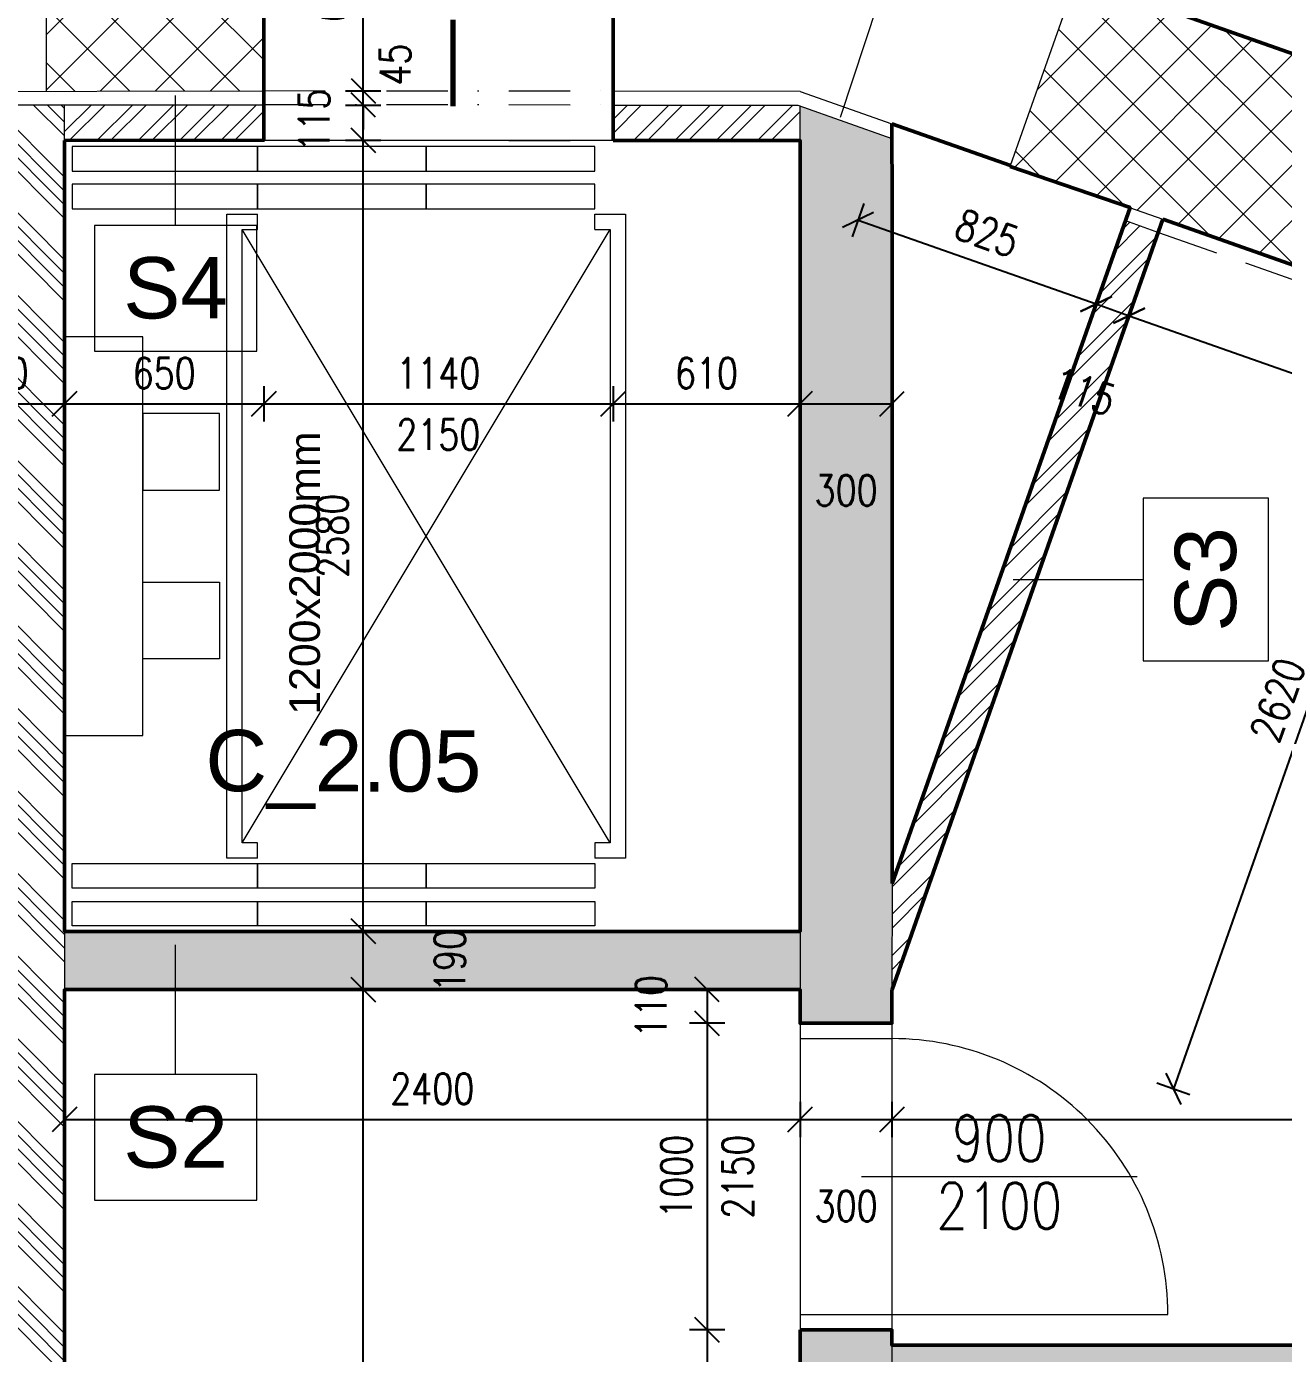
# Model space of a CAD drawing. Header units: millimetres. Extents: x 89194 to 559352, y -753138 to -204019.
# Drawn here: x 334174 to 338276, y -483867 to -479539 of the extents above; entities that cross this region are included whole.
import ezdxf
from ezdxf.enums import TextEntityAlignment as Align

# ---------------------------------------------------------------- set-up
doc = ezdxf.new("R2010")
doc.units = ezdxf.units.MM
doc.header["$LTSCALE"] = 400
doc.header["$PDMODE"] = 3
for name, pattern in [('DASHDOT', [1, 0.5, -0.25, 0, -0.25]), ('DASHED', [0.75, 0.5, -0.25]), ('Čerchovaná', [1340.555525, 705.555534, -352.777767, 0, -282.222223])]:
    doc.linetypes.add(name, pattern=pattern)
for name, color, linetype, lineweight in [('01_TP_Kóty otvorů', 7, 'Continuous', 15), ('RG_dveře', 3, 'Continuous', 9), ('RG_koty', 7, 'Continuous', 9), ('RG_popisy', 11, 'Continuous', 9), ('RG_rozhraní mater', 51, 'Continuous', 9), ('RG_skladby konstrukcí', 5, 'Continuous', 9), ('RG_velmi tlustá', 5, 'Continuous', 70), ('RG_zařízováky', 4, 'Continuous', 9), ('RG_zdivo nové', 1, 'Continuous', 50), ('RG_zdivo stávající', 30, 'Continuous', 50), ('RG_čerch 1', 6, 'DASHDOT', 9), ('RG_čárkovaně', 40, 'DASHED', 9), ('RG_šrafy', 253, 'Continuous', 9)]:
    doc.layers.add(name, color=color, linetype=linetype, lineweight=lineweight)
doc.styles.add('Arial 100', font='Arial.ttf', dxfattribs={"height": 100})
doc.styles.add('Arial 200', font='Arial.ttf', dxfattribs={"height": 200})
doc.styles.add('Arial 250', font='Arial Bold.ttf', dxfattribs={"height": 250})
doc.styles.add('Koty', font='romans.shx', dxfattribs={"width": 0.8})
doc.dimstyles.new('RG_50_vnitřní', dxfattribs={"dimscale": 50, "dimtxt": 2, "dimasz": 1.6, "dimexe": 1.15, "dimexo": 0, "dimgap": 1, "dimtad": 1, "dimdec": 0, "dimrnd": 5, "dimzin": 0, "dimdsep": 46, "dimtxsty": 'Koty', "dimblk1": 'OBLIQUE', "dimblk2": 'OBLIQUE', "dimsah": 1, "dimcen": 0.09, "dimclrd": 256, "dimclre": 256, "dimclrt": 2, "dimazin": 0, "dimtfac": 1, "dimtdec": 0, "dimtmove": 2, "dimatfit": 3, "dimfxl": 1.15, "dimfxlon": 1, "dimtolj": 1, "dimtzin": 0, "dimarcsym": 0})

# ---------------------------------------------------------------- blocks, each defined once
blk = doc.blocks.new('výtah_1200x2000')
at = {"layer": 'RG_zařízováky'}
for points in [[(336468.5, -329749.2), (334068.5, -329749.2), (334068.5, -332329.2), (336468.5, -332329.2)], [(334093.5, -329849.2), (334698.5, -329849.2), (334698.5, -329769.2), (334093.5, -329769.2)], [(334698.5, -329849.2), (335248.5, -329849.2), (335248.5, -329769.2), (334698.5, -329769.2)], [(335248.5, -329849.2), (335798.5, -329849.2), (335798.5, -329769.2), (335248.5, -329769.2)], [(334093.5, -329972.2), (334698.5, -329972.2), (334698.5, -329892.2), (334093.5, -329892.2)], [(334698.5, -329972.2), (335248.5, -329972.2), (335248.5, -329892.2), (334698.5, -329892.2)], [(335248.5, -329972.2), (335798.5, -329972.2), (335798.5, -329892.2), (335248.5, -329892.2)], [(334068.5, -331690.2), (334323.5, -331690.2), (334323.5, -330390.2), (334068.5, -330390.2)], [(334323.5, -330890.2), (334573.5, -330890.2), (334573.5, -330640.2), (334323.5, -330640.2)], [(334323.5, -331190.2), (334573.5, -331190.2), (334573.5, -331440.2), (334323.5, -331440.2)], [(334093.5, -332108.2), (334698.5, -332108.2), (334698.5, -332188.2), (334093.5, -332188.2)], [(334698.5, -332108.2), (335248.5, -332108.2), (335248.5, -332188.2), (334698.5, -332188.2)], [(335248.5, -332108.2), (335798.5, -332108.2), (335798.5, -332188.2), (335248.5, -332188.2)], [(334093.5, -332231.2), (334698.5, -332231.2), (334698.5, -332311.2), (334093.5, -332311.2)], [(334698.5, -332231.2), (335248.5, -332231.2), (335248.5, -332311.2), (334698.5, -332311.2)], [(335248.5, -332231.2), (335798.5, -332231.2), (335798.5, -332311.2), (335248.5, -332311.2)]]:
    blk.add_lwpolyline(points, close=True, dxfattribs=at)
for points in [[(334698.5, -332090.2), (334598.5, -332090.2), (334598.5, -329990.2), (334698.5, -329990.2)], [(334698.5, -330040.2), (334698.5, -329990.2)], [(335798.5, -329990.2), (335898.5, -329990.2), (335898.5, -332090.2), (335798.5, -332090.2)], [(335798.5, -330040.2), (335798.5, -329990.2)], [(334698.5, -332040.2), (334648.5, -332040.2), (334648.5, -330040.2), (334698.5, -330040.2)], [(334648.5, -332040.2), (335848.5, -330040.2)], [(335848.5, -332040.2), (334648.5, -330040.2)], [(335798.5, -330040.2), (335848.5, -330040.2), (335848.5, -332040.2), (335798.5, -332040.2), (335798.5, -332090.2)], [(334698.5, -332090.2), (334698.5, -332040.2)]]:
    blk.add_lwpolyline(points, dxfattribs=at)
at = {"layer": 'RG_zařízováky', "insert": (334801.8, -331497.4), "char_height": 100, "attachment_point": 1, "rotation": 90, "style": 'Arial 100'}
blk.add_mtext('\\pxi-1.25;{\\fArial|b0|i0|c238|p34;1200x2000mm}', dxfattribs=at)
blk = doc.blocks.new('*U128')
for p, q in [((0, 300), (-50, 300)), ((900, 300), (0, 300)), ((0, 300), (0, 0)), ((950, 300), (900, 300)), ((900, 300), (900, 0)), ((0, 0), (-50, 0)), ((900, 0), (0, 0)), ((0, 0), (0, -900)), ((950, 0), (900, 0))]:
    blk.add_line(p, q)
blk.add_arc((0, 0), 900, 270, 0)
at = {"layer": '01_TP_Kóty otvorů'}
blk.add_line((450, 100), (450, -800), dxfattribs=at)
at = {"layer": '01_TP_Kóty otvorů', "insert": (450, -350), "char_height": 150, "attachment_point": 5, "rotation": 270, "style": 'Koty'}
blk.add_mtext('900\\P ', dxfattribs=at)
at = {"layer": '01_TP_Kóty otvorů', "style": 'Koty', "width": 0.8}
blk.add_attdef('VYS_DVR', text='', height=150, rotation=270, dxfattribs=at).set_placement((430, -350), align=Align.TOP_CENTER)
blk = doc.blocks.new('_Oblique')
at = {"color": 0, "linetype": 'ByBlock', "lineweight": -2}
blk.add_line((-0.5, -0.5), (0.5, 0.5), dxfattribs=at)
blk = doc.blocks.new('*D455')
at = {"layer": 'Defpoints', "color": 0, "transparency": 16777216}
for p in [(333858.3, -479794.7), (334298.3, -479794.7), (334298.3, -480769.4)]:
    blk.add_point(p, dxfattribs=at)
at = {"layer": 'RG_koty', "lineweight": -2, "transparency": 16777216}
for p, q in [((333858.3, -480711.9), (333858.3, -480826.9)), ((334298.3, -480711.9), (334298.3, -480826.9)), ((333858.3, -480769.4), (334298.3, -480769.4))]:
    blk.add_line(p, q, dxfattribs=at)
at = {"layer": 'RG_koty', "lineweight": -2, "transparency": 16777216, "xscale": 80, "yscale": 80, "zscale": 80, "rotation": 180}
blk.add_blockref('_Oblique', (333858.3, -480769.4), dxfattribs=at)
at = {"layer": 'RG_koty', "lineweight": -2, "transparency": 16777216, "xscale": 80, "yscale": 80, "zscale": 80}
blk.add_blockref('_Oblique', (334298.3, -480769.4), dxfattribs=at)
at = {"layer": 'RG_koty', "color": 2, "transparency": 16777216, "insert": (334078.3, -480669.4), "char_height": 100, "attachment_point": 5, "style": 'Koty'}
blk.add_mtext('\\A1;440', dxfattribs=at)
blk = doc.blocks.new('*D456')
at = {"layer": 'Defpoints', "color": 0, "transparency": 16777216}
for p in [(334298.3, -479794.7), (334948.3, -479909.7), (334948.3, -480769.4)]:
    blk.add_point(p, dxfattribs=at)
at = {"layer": 'RG_koty', "lineweight": -2, "transparency": 16777216}
for p, q in [((334298.3, -480711.9), (334298.3, -480826.9)), ((334948.3, -480711.9), (334948.3, -480826.9)), ((334298.3, -480769.4), (334948.3, -480769.4))]:
    blk.add_line(p, q, dxfattribs=at)
at = {"layer": 'RG_koty', "lineweight": -2, "transparency": 16777216, "xscale": 80, "yscale": 80, "zscale": 80, "rotation": 180}
blk.add_blockref('_Oblique', (334298.3, -480769.4), dxfattribs=at)
at = {"layer": 'RG_koty', "lineweight": -2, "transparency": 16777216, "xscale": 80, "yscale": 80, "zscale": 80}
blk.add_blockref('_Oblique', (334948.3, -480769.4), dxfattribs=at)
at = {"layer": 'RG_koty', "color": 2, "transparency": 16777216, "insert": (334623.3, -480669.4), "char_height": 100, "attachment_point": 5, "style": 'Koty'}
blk.add_mtext('\\A1;650', dxfattribs=at)
blk = doc.blocks.new('*D457')
at = {"layer": 'Defpoints', "color": 0, "transparency": 16777216}
for p in [(334948.3, -479909.7), (336088.2, -479909.7), (336088.2, -480769.4)]:
    blk.add_point(p, dxfattribs=at)
at = {"layer": 'RG_koty', "lineweight": -2, "transparency": 16777216}
for p, q in [((334948.3, -480711.9), (334948.3, -480826.9)), ((336088.2, -480711.9), (336088.2, -480826.9)), ((334948.3, -480769.4), (336088.2, -480769.4))]:
    blk.add_line(p, q, dxfattribs=at)
at = {"layer": 'RG_koty', "lineweight": -2, "transparency": 16777216, "xscale": 80, "yscale": 80, "zscale": 80, "rotation": 180}
blk.add_blockref('_Oblique', (334948.3, -480769.4), dxfattribs=at)
at = {"layer": 'RG_koty', "lineweight": -2, "transparency": 16777216, "xscale": 80, "yscale": 80, "zscale": 80}
blk.add_blockref('_Oblique', (336088.2, -480769.4), dxfattribs=at)
at = {"layer": 'RG_koty', "color": 2, "transparency": 16777216, "char_height": 100, "attachment_point": 5, "style": 'Koty'}
for s, insert in [('\\A1;1140', (335518.2, -480669.4)), ('\\A1;2150', (335518.2, -480869.4))]:
    blk.add_mtext(s, dxfattribs=dict(at, insert=insert))
blk = doc.blocks.new('*D458')
at = {"layer": 'Defpoints', "color": 0, "transparency": 16777216}
for p in [(336088.2, -479909.7), (336698.3, -479909.7), (336698.3, -480769.4)]:
    blk.add_point(p, dxfattribs=at)
at = {"layer": 'RG_koty', "lineweight": -2, "transparency": 16777216}
for p, q in [((336088.2, -480711.9), (336088.2, -480826.9)), ((336698.3, -480711.9), (336698.3, -480826.9)), ((336088.2, -480769.4), (336698.3, -480769.4))]:
    blk.add_line(p, q, dxfattribs=at)
at = {"layer": 'RG_koty', "lineweight": -2, "transparency": 16777216, "xscale": 80, "yscale": 80, "zscale": 80, "rotation": 180}
blk.add_blockref('_Oblique', (336088.2, -480769.4), dxfattribs=at)
at = {"layer": 'RG_koty', "lineweight": -2, "transparency": 16777216, "xscale": 80, "yscale": 80, "zscale": 80}
blk.add_blockref('_Oblique', (336698.3, -480769.4), dxfattribs=at)
at = {"layer": 'RG_koty', "color": 2, "transparency": 16777216, "insert": (336393.2, -480669.4), "char_height": 100, "attachment_point": 5, "style": 'Koty'}
blk.add_mtext('\\A1;610', dxfattribs=at)
blk = doc.blocks.new('*D459')
at = {"layer": 'Defpoints', "color": 0, "transparency": 16777216}
for p in [(336998.2, -479903.5), (336698.3, -479909.7), (336998.2, -480769.4)]:
    blk.add_point(p, dxfattribs=at)
at = {"layer": 'RG_koty', "lineweight": -2, "transparency": 16777216}
for p, q in [((336698.3, -480711.9), (336698.3, -480826.9)), ((336998.2, -480711.9), (336998.2, -480826.9)), ((336698.3, -480769.4), (336998.2, -480769.4))]:
    blk.add_line(p, q, dxfattribs=at)
at = {"layer": 'RG_koty', "lineweight": -2, "transparency": 16777216, "xscale": 80, "yscale": 80, "zscale": 80, "rotation": 180}
blk.add_blockref('_Oblique', (336698.3, -480769.4), dxfattribs=at)
at = {"layer": 'RG_koty', "lineweight": -2, "transparency": 16777216, "xscale": 80, "yscale": 80, "zscale": 80}
blk.add_blockref('_Oblique', (336998.2, -480769.4), dxfattribs=at)
at = {"layer": 'RG_koty', "color": 2, "transparency": 16777216, "insert": (336848.3, -481051.9), "char_height": 100, "attachment_point": 5, "style": 'Koty'}
blk.add_mtext('\\A1;300', dxfattribs=at)
blk = doc.blocks.new('*D460')
at = {"layer": 'Defpoints', "color": 0, "transparency": 16777216}
for p in [(334298.3, -482680.2), (336698.3, -482679.7), (336698.3, -483103.5)]:
    blk.add_point(p, dxfattribs=at)
at = {"layer": 'RG_koty', "lineweight": -2, "transparency": 16777216}
for p, q in [((334298.3, -483046), (334298.3, -483161)), ((336698.3, -483046), (336698.3, -483161)), ((334298.3, -483103.5), (336698.3, -483103.5))]:
    blk.add_line(p, q, dxfattribs=at)
at = {"layer": 'RG_koty', "lineweight": -2, "transparency": 16777216, "xscale": 80, "yscale": 80, "zscale": 80, "rotation": 180}
blk.add_blockref('_Oblique', (334298.3, -483103.5), dxfattribs=at)
at = {"layer": 'RG_koty', "lineweight": -2, "transparency": 16777216, "xscale": 80, "yscale": 80, "zscale": 80}
blk.add_blockref('_Oblique', (336698.3, -483103.5), dxfattribs=at)
at = {"layer": 'RG_koty', "color": 2, "transparency": 16777216, "insert": (335498.3, -483003.5), "char_height": 100, "attachment_point": 5, "style": 'Koty'}
blk.add_mtext('\\A1;2400', dxfattribs=at)
blk = doc.blocks.new('*D461')
at = {"layer": 'Defpoints', "color": 0, "transparency": 16777216}
for p in [(336698.3, -482679.7), (336998.3, -482789.9), (336998.3, -483103.5)]:
    blk.add_point(p, dxfattribs=at)
at = {"layer": 'RG_koty', "lineweight": -2, "transparency": 16777216}
for p, q in [((336698.3, -483046), (336698.3, -483161)), ((336998.3, -483046), (336998.3, -483161)), ((336698.3, -483103.5), (336998.3, -483103.5))]:
    blk.add_line(p, q, dxfattribs=at)
at = {"layer": 'RG_koty', "lineweight": -2, "transparency": 16777216, "xscale": 80, "yscale": 80, "zscale": 80, "rotation": 180}
blk.add_blockref('_Oblique', (336698.3, -483103.5), dxfattribs=at)
at = {"layer": 'RG_koty', "lineweight": -2, "transparency": 16777216, "xscale": 80, "yscale": 80, "zscale": 80}
blk.add_blockref('_Oblique', (336998.3, -483103.5), dxfattribs=at)
at = {"layer": 'RG_koty', "color": 2, "transparency": 16777216, "insert": (336848.3, -483386), "char_height": 100, "attachment_point": 5, "style": 'Koty'}
blk.add_mtext('\\A1;300', dxfattribs=at)
blk = doc.blocks.new('*D462')
at = {"layer": 'Defpoints', "color": 0, "transparency": 16777216}
for p in [(336998.3, -482789.9), (344548.3, -483103.5), (344548.3, -483839.9)]:
    blk.add_point(p, dxfattribs=at)
at = {"layer": 'RG_koty', "lineweight": -2, "transparency": 16777216}
for p, q in [((336998.3, -483046), (336998.3, -483161)), ((344548.3, -483161), (344548.3, -483046)), ((336998.3, -483103.5), (344548.3, -483103.5))]:
    blk.add_line(p, q, dxfattribs=at)
at = {"layer": 'RG_koty', "lineweight": -2, "transparency": 16777216, "xscale": 80, "yscale": 80, "zscale": 80, "rotation": 180}
blk.add_blockref('_Oblique', (336998.3, -483103.5), dxfattribs=at)
at = {"layer": 'RG_koty', "lineweight": -2, "transparency": 16777216, "xscale": 80, "yscale": 80, "zscale": 80}
blk.add_blockref('_Oblique', (344548.3, -483103.5), dxfattribs=at)
at = {"layer": 'RG_koty', "color": 2, "transparency": 16777216, "insert": (340773.3, -483003.5), "char_height": 100, "attachment_point": 5, "style": 'Koty'}
blk.add_mtext('\\A1;7550', dxfattribs=at)
blk = doc.blocks.new('*D474')
at = {"layer": 'Defpoints', "color": 0, "transparency": 16777216}
for p in [(334298.3, -482680.2), (335273, -482680.2), (334898.3, -490150.2)]:
    blk.add_point(p, dxfattribs=at)
at = {"layer": 'RG_koty', "lineweight": -2, "transparency": 16777216}
for p, q in [((335215.5, -482680.2), (335330.5, -482680.2)), ((335273, -490150.2), (335273, -482680.2)), ((335215.5, -490150.2), (335330.5, -490150.2))]:
    blk.add_line(p, q, dxfattribs=at)
at = {"layer": 'RG_koty', "lineweight": -2, "transparency": 16777216, "xscale": 80, "yscale": 80, "zscale": 80}
for p, rotation in [((335273, -482680.2), 90), ((335273, -490150.2), 270)]:
    blk.add_blockref('_Oblique', p, dxfattribs=dict(at, rotation=rotation))
at = {"layer": 'RG_koty', "color": 2, "transparency": 16777216, "insert": (335173, -486415.2), "char_height": 100, "attachment_point": 5, "rotation": 90, "style": 'Koty'}
blk.add_mtext('\\A1;7470', dxfattribs=at)
blk = doc.blocks.new('*D475')
at = {"layer": 'Defpoints', "color": 0, "transparency": 16777216}
for p in [(334298.3, -482489.7), (335273, -482489.7), (334298.3, -482680.2)]:
    blk.add_point(p, dxfattribs=at)
at = {"layer": 'RG_koty', "lineweight": -2, "transparency": 16777216}
for p, q in [((335215.5, -482489.7), (335330.5, -482489.7)), ((335273, -482680.2), (335273, -482489.7)), ((335215.5, -482680.2), (335330.5, -482680.2))]:
    blk.add_line(p, q, dxfattribs=at)
at = {"layer": 'RG_koty', "lineweight": -2, "transparency": 16777216, "xscale": 80, "yscale": 80, "zscale": 80}
for p, rotation in [((335273, -482489.7), 90), ((335273, -482680.2), 270)]:
    blk.add_blockref('_Oblique', p, dxfattribs=dict(at, rotation=rotation))
at = {"layer": 'RG_koty', "color": 2, "transparency": 16777216, "insert": (335555.5, -482585), "char_height": 100, "attachment_point": 5, "rotation": 90, "style": 'Koty'}
blk.add_mtext('\\A1;190', dxfattribs=at)
blk = doc.blocks.new('*D476')
at = {"layer": 'Defpoints', "color": 0, "transparency": 16777216}
for p in [(334948.3, -479909.7), (335273, -479909.7), (334298.3, -482489.7)]:
    blk.add_point(p, dxfattribs=at)
at = {"layer": 'RG_koty', "lineweight": -2, "transparency": 16777216}
for p, q in [((335215.5, -479909.7), (335330.5, -479909.7)), ((335273, -482489.7), (335273, -479909.7)), ((335215.5, -482489.7), (335330.5, -482489.7))]:
    blk.add_line(p, q, dxfattribs=at)
at = {"layer": 'RG_koty', "lineweight": -2, "transparency": 16777216, "xscale": 80, "yscale": 80, "zscale": 80}
for p, rotation in [((335273, -479909.7), 90), ((335273, -482489.7), 270)]:
    blk.add_blockref('_Oblique', p, dxfattribs=dict(at, rotation=rotation))
at = {"layer": 'RG_koty', "color": 2, "transparency": 16777216, "insert": (335173, -481199.7), "char_height": 100, "attachment_point": 5, "rotation": 90, "style": 'Koty'}
blk.add_mtext('\\A1;2580', dxfattribs=at)
blk = doc.blocks.new('*D477')
at = {"layer": 'Defpoints', "color": 0, "transparency": 16777216}
for p in [(334948.3, -479794.7), (335273, -479794.7), (334948.3, -479909.7)]:
    blk.add_point(p, dxfattribs=at)
at = {"layer": 'RG_koty', "lineweight": -2, "transparency": 16777216}
for p, q in [((335215.5, -479794.7), (335330.5, -479794.7)), ((335273, -479909.7), (335273, -479794.7)), ((335215.5, -479909.7), (335330.5, -479909.7))]:
    blk.add_line(p, q, dxfattribs=at)
at = {"layer": 'RG_koty', "lineweight": -2, "transparency": 16777216, "xscale": 80, "yscale": 80, "zscale": 80}
for p, rotation in [((335273, -479794.7), 90), ((335273, -479909.7), 270)]:
    blk.add_blockref('_Oblique', p, dxfattribs=dict(at, rotation=rotation))
at = {"layer": 'RG_koty', "color": 2, "transparency": 16777216, "insert": (335112.7, -479844.2), "char_height": 100, "attachment_point": 5, "rotation": 90, "style": 'Koty'}
blk.add_mtext('\\A1;115', dxfattribs=at)
blk = doc.blocks.new('*D478')
at = {"layer": 'Defpoints', "color": 0, "transparency": 16777216}
for p in [(334948.3, -479748.2), (335273, -479748.2), (334948.3, -479794.7)]:
    blk.add_point(p, dxfattribs=at)
at = {"layer": 'RG_koty', "lineweight": -2, "transparency": 16777216}
for p, q in [((335273, -479748.2), (335273, -479668.2)), ((335215.5, -479748.2), (335330.5, -479748.2)), ((335273, -479794.7), (335273, -479748.2)), ((335215.5, -479794.7), (335330.5, -479794.7)), ((335273, -479794.7), (335273, -479874.7))]:
    blk.add_line(p, q, dxfattribs=at)
at = {"layer": 'RG_koty', "lineweight": -2, "transparency": 16777216, "xscale": 80, "yscale": 80, "zscale": 80}
for p, rotation in [((335273, -479748.2), 270), ((335273, -479794.7), 90)]:
    blk.add_blockref('_Oblique', p, dxfattribs=dict(at, rotation=rotation))
at = {"layer": 'RG_koty', "color": 2, "transparency": 16777216, "insert": (335377.4, -479662.8), "char_height": 100, "attachment_point": 5, "rotation": 90, "style": 'Koty'}
blk.add_mtext('\\A1;45', dxfattribs=at)
blk = doc.blocks.new('*D479')
at = {"layer": 'Defpoints', "color": 0, "transparency": 16777216}
for p in [(334948.3, -479098.2), (335273, -479098.2), (334948.3, -479748.2)]:
    blk.add_point(p, dxfattribs=at)
at = {"layer": 'RG_koty', "lineweight": -2, "transparency": 16777216}
for p, q in [((335215.5, -479098.2), (335330.5, -479098.2)), ((335273, -479748.2), (335273, -479098.2)), ((335215.5, -479748.2), (335330.5, -479748.2))]:
    blk.add_line(p, q, dxfattribs=at)
at = {"layer": 'RG_koty', "lineweight": -2, "transparency": 16777216, "xscale": 80, "yscale": 80, "zscale": 80}
for p, rotation in [((335273, -479098.2), 90), ((335273, -479748.2), 270)]:
    blk.add_blockref('_Oblique', p, dxfattribs=dict(at, rotation=rotation))
at = {"layer": 'RG_koty', "color": 2, "transparency": 16777216, "insert": (335173, -479423.2), "char_height": 100, "attachment_point": 5, "rotation": 90, "style": 'Koty'}
blk.add_mtext('\\A1;650', dxfattribs=at)
blk = doc.blocks.new('*D480')
at = {"layer": 'Defpoints', "color": 0, "transparency": 16777216}
for p in [(336698.3, -482679.7), (336394.8, -482789.9), (336698.3, -482789.9)]:
    blk.add_point(p, dxfattribs=at)
at = {"layer": 'RG_koty', "lineweight": -2, "transparency": 16777216}
for p, q in [((336452.3, -482679.7), (336337.3, -482679.7)), ((336394.8, -482679.7), (336394.8, -482789.9)), ((336452.3, -482789.9), (336337.3, -482789.9))]:
    blk.add_line(p, q, dxfattribs=at)
at = {"layer": 'RG_koty', "lineweight": -2, "transparency": 16777216, "xscale": 80, "yscale": 80, "zscale": 80}
for p, rotation in [((336394.8, -482679.7), 90), ((336394.8, -482789.9), 270)]:
    blk.add_blockref('_Oblique', p, dxfattribs=dict(at, rotation=rotation))
at = {"layer": 'RG_koty', "color": 2, "transparency": 16777216, "insert": (336212.3, -482734.8), "char_height": 100, "attachment_point": 5, "rotation": 90, "style": 'Koty'}
blk.add_mtext('\\A1;110', dxfattribs=at)
blk = doc.blocks.new('*D481')
at = {"layer": 'Defpoints', "color": 0, "transparency": 16777216}
for p in [(336698.3, -482789.9), (336394.8, -483789.9), (336698.3, -483789.9)]:
    blk.add_point(p, dxfattribs=at)
at = {"layer": 'RG_koty', "lineweight": -2, "transparency": 16777216}
for p, q in [((336452.3, -482789.9), (336337.3, -482789.9)), ((336394.8, -482789.9), (336394.8, -483789.9)), ((336452.3, -483789.9), (336337.3, -483789.9))]:
    blk.add_line(p, q, dxfattribs=at)
at = {"layer": 'RG_koty', "lineweight": -2, "transparency": 16777216, "xscale": 80, "yscale": 80, "zscale": 80}
for p, rotation in [((336394.8, -482789.9), 90), ((336394.8, -483789.9), 270)]:
    blk.add_blockref('_Oblique', p, dxfattribs=dict(at, rotation=rotation))
at = {"layer": 'RG_koty', "color": 2, "transparency": 16777216, "char_height": 100, "attachment_point": 5, "rotation": 90, "style": 'Koty'}
for s, insert in [('\\A1;1000', (336294.8, -483289.9)), ('\\A1;2150', (336494.8, -483289.9))]:
    blk.add_mtext(s, dxfattribs=dict(at, insert=insert))
blk = doc.blocks.new('*D482')
at = {"layer": 'Defpoints', "color": 0, "transparency": 16777216}
for p in [(336698.3, -483789.9), (336394.8, -490150.2), (336698.3, -490150.2)]:
    blk.add_point(p, dxfattribs=at)
at = {"layer": 'RG_koty', "lineweight": -2, "transparency": 16777216}
for p, q in [((336452.3, -483789.9), (336337.3, -483789.9)), ((336394.8, -483789.9), (336394.8, -490150.2)), ((336452.3, -490150.2), (336337.3, -490150.2))]:
    blk.add_line(p, q, dxfattribs=at)
at = {"layer": 'RG_koty', "lineweight": -2, "transparency": 16777216, "xscale": 80, "yscale": 80, "zscale": 80}
for p, rotation in [((336394.8, -483789.9), 90), ((336394.8, -490150.2), 270)]:
    blk.add_blockref('_Oblique', p, dxfattribs=dict(at, rotation=rotation))
at = {"layer": 'RG_koty', "color": 2, "transparency": 16777216, "insert": (336294.8, -486970), "char_height": 100, "attachment_point": 5, "rotation": 90, "style": 'Koty'}
blk.add_mtext('\\A1;6360', dxfattribs=at)
blk = doc.blocks.new('*D490')
at = {"layer": 'Defpoints', "color": 0, "transparency": 16777216}
for p in [(336998.1, -479855.7), (337774.9, -480129.4), (337664.2, -480443.7)]:
    blk.add_point(p, dxfattribs=at)
at = {"layer": 'RG_koty', "lineweight": -2, "transparency": 16777216}
for p, q in [((336906.5, -480115.8), (336868.3, -480224.3)), ((336887.4, -480170), (337664.2, -480443.7)), ((337683.3, -480389.5), (337645.1, -480498))]:
    blk.add_line(p, q, dxfattribs=at)
at = {"layer": 'RG_koty', "lineweight": -2, "transparency": 16777216, "xscale": 80, "yscale": 80, "zscale": 80}
for p, rotation in [((336887.4, -480170), 160.5898273150798), ((337664.2, -480443.7), 340.5898273150798)]:
    blk.add_blockref('_Oblique', p, dxfattribs=dict(at, rotation=rotation))
at = {"layer": 'RG_koty', "color": 2, "transparency": 16777216, "insert": (337309, -480212.6), "char_height": 100, "attachment_point": 5, "rotation": 340.5898, "style": 'Koty'}
blk.add_mtext('\\A1;825', dxfattribs=at)
blk = doc.blocks.new('*D491')
at = {"layer": 'Defpoints', "color": 0, "transparency": 16777216}
for p in [(337774.9, -480129.4), (337883.3, -480167.6), (337772.6, -480481.9)]:
    blk.add_point(p, dxfattribs=at)
at = {"layer": 'RG_koty', "lineweight": -2, "transparency": 16777216}
for p, q in [((337683.3, -480389.5), (337645.1, -480498)), ((337664.2, -480443.7), (337772.6, -480481.9)), ((337791.7, -480427.7), (337753.5, -480536.2))]:
    blk.add_line(p, q, dxfattribs=at)
at = {"layer": 'RG_koty', "lineweight": -2, "transparency": 16777216, "xscale": 80, "yscale": 80, "zscale": 80}
for p, rotation in [((337664.2, -480443.7), 160.5898273154065), ((337772.6, -480481.9), 340.5898273154065)]:
    blk.add_blockref('_Oblique', p, dxfattribs=dict(at, rotation=rotation))
at = {"layer": 'RG_koty', "color": 2, "transparency": 16777216, "insert": (337624.5, -480729.3), "char_height": 100, "attachment_point": 5, "rotation": 340.5898, "style": 'Koty'}
blk.add_mtext('\\A1;115', dxfattribs=at)
blk = doc.blocks.new('*D492')
at = {"layer": 'Defpoints', "color": 0, "transparency": 16777216}
for p in [(337883.3, -480167.6), (340582.8, -481118.3), (340471.9, -481433.1)]:
    blk.add_point(p, dxfattribs=at)
at = {"layer": 'RG_koty', "lineweight": -2, "transparency": 16777216}
for p, q in [((337791.7, -480427.7), (337753.5, -480536.2)), ((337772.6, -480481.9), (340471.9, -481433.1)), ((340491, -481378.8), (340452.8, -481487.3))]:
    blk.add_line(p, q, dxfattribs=at)
at = {"layer": 'RG_koty', "lineweight": -2, "transparency": 16777216, "xscale": 80, "yscale": 80, "zscale": 80}
for p, rotation in [((337772.6, -480481.9), 160.5898273154065), ((340471.9, -481433.1), 340.5898273154065)]:
    blk.add_blockref('_Oblique', p, dxfattribs=dict(at, rotation=rotation))
at = {"layer": 'RG_koty', "color": 2, "transparency": 16777216, "insert": (339155.5, -480863.2), "char_height": 100, "attachment_point": 5, "rotation": 340.5898, "style": 'Koty'}
blk.add_mtext('\\A1;2860', dxfattribs=at)
blk = doc.blocks.new('*D498')
at = {"layer": 'Defpoints', "color": 0, "transparency": 16777216}
for p in [(337883.3, -480167.6), (337868.4, -480210.1), (338786.3, -480533.3)]:
    blk.add_point(p, dxfattribs=at)
at = {"layer": 'RG_koty', "lineweight": -2, "transparency": 16777216}
for p, q in [((338801.2, -480490.9), (338827.8, -480415.4)), ((338747, -480471.8), (338855.5, -480510)), ((338801.2, -480490.9), (338786.3, -480533.3)), ((338732, -480514.2), (338840.5, -480552.4)), ((338786.3, -480533.3), (338759.7, -480608.8))]:
    blk.add_line(p, q, dxfattribs=at)
at = {"layer": 'RG_koty', "lineweight": -2, "transparency": 16777216, "xscale": 80, "yscale": 80, "zscale": 80}
for p, rotation in [((338801.2, -480490.9), 250.5983130337926), ((338786.3, -480533.3), 70.59831303379256)]:
    blk.add_blockref('_Oblique', p, dxfattribs=dict(at, rotation=rotation))
at = {"layer": 'RG_koty', "color": 2, "transparency": 16777216, "insert": (339060.2, -480605.9), "char_height": 100, "attachment_point": 5, "rotation": 70.5983, "style": 'Koty'}
blk.add_mtext('\\A1;45', dxfattribs=at)
blk = doc.blocks.new('*D499')
at = {"layer": 'Defpoints', "color": 0, "transparency": 16777216}
for p in [(337868.4, -480210.1), (336998.8, -482680.2), (337916.4, -483003.3)]:
    blk.add_point(p, dxfattribs=at)
at = {"layer": 'RG_koty', "lineweight": -2, "transparency": 16777216}
for p, q in [((338786.3, -480533.3), (337916.4, -483003.3)), ((338732, -480514.2), (338840.5, -480552.4)), ((337862.1, -482984.2), (337970.6, -483022.4))]:
    blk.add_line(p, q, dxfattribs=at)
at = {"layer": 'RG_koty', "lineweight": -2, "transparency": 16777216, "xscale": 80, "yscale": 80, "zscale": 80}
for p, rotation in [((338786.3, -480533.3), 70.59831303383189), ((337916.4, -483003.3), 250.5983130338319)]:
    blk.add_blockref('_Oblique', p, dxfattribs=dict(at, rotation=rotation))
at = {"layer": 'RG_koty', "color": 2, "transparency": 16777216, "insert": (338257, -481735.1), "char_height": 100, "attachment_point": 5, "rotation": 70.5983, "style": 'Koty'}
blk.add_mtext('\\A1;2620', dxfattribs=at)

msp = doc.modelspace()

# ---------------------------------------------------------------- hatches: boundary and pattern name
at = {"layer": 'RG_šrafy'}
h = msp.add_hatch(dxfattribs=at)
h.set_pattern_fill('ANSI32', color=256, scale=10)
h.set_pattern_definition([(45, (338168.44, -404617.99), (-67.35192, 67.35192), []), (45, (338213.34, -404617.99), (-67.35192, 67.35192), [])])
h.paths.add_polyline_path([(338240.8, -404603.2), (338099.3, -404553.4), (338061.1, -404661.8), (338202.6, -404711.7)])
h.paths.add_polyline_path([(339325.5, -404985.1), (339184.1, -404935.3), (339145.9, -405043.7), (339287.3, -405093.6)])
h.paths.add_polyline_path([(334948.3, -329794.8), (334298.3, -329794.8), (334298.3, -329910.2), (334948.3, -329910.2)])
h.paths.add_polyline_path([(336698.3, -329797.9), (336690.6, -329795.2), (336088.3, -329795.2), (336088.3, -329910.2), (336698.3, -329910.2)])
h.paths.add_polyline_path([(337868.3, -330210), (337760, -330171.9), (336998.7, -332334.2), (336998.8, -332680.2), (337372.9, -331617.4), (337436, -331438.2), (337436, -331438.1), (337436, -331438.1)])
h.paths.add_polyline_path([(334948.3, -404793.8), (334298.3, -404793.8), (334298.3, -404909.2), (334948.3, -404909.2)])
h.paths.add_polyline_path([(336698.3, -404796.9), (336690.6, -404794.2), (336088.3, -404794.2), (336088.3, -404908.8), (336698.3, -404909.2)])
h.paths.add_polyline_path([(337868.4, -405209.1), (337760, -405170.9), (336998.7, -407333.2), (336998.7, -407679.2), (336998.8, -407679.2)])
h.paths.add_polyline_path([(334948.3, -479794.7), (334298.3, -479794.7), (334298.3, -479910.7), (334948.3, -479909.7)])
h.paths.add_polyline_path([(336698.3, -479797.9), (336690.6, -479795.2), (336088.3, -479795.2), (336088.3, -479910.2), (336698.3, -479910.2)])
h.paths.add_polyline_path([(337867.4, -480209.7), (337760, -480171.9), (336998.7, -482334.2), (336998.3, -482680.2), (336998.3, -482681.4)])
h.paths.add_polyline_path([(334948.3, -554793.8), (334298.3, -554793.8), (334298.3, -554908.8), (334948.3, -554908.8)])
h.paths.add_polyline_path([(336698.3, -554796.9), (336690.6, -554794.2), (336088.2, -554794.2), (336088.2, -554908.8), (336698.3, -554908.8)])
h.paths.add_polyline_path([(337868.4, -555209.1), (337760, -555170.9), (336998.4, -557334), (336998.8, -557679.2)])
at = {"layer": 'RG_šrafy', "ltscale": 0.0007}
h = msp.add_hatch(dxfattribs=at)
h.set_pattern_fill('PLASTY_LEHCENE', color=256, scale=40)
h.set_pattern_definition([(45, (341914.01, -556476.84), (-113.13708, 113.13708), []), (0, (342094.28, -556423.84), (113.137085, 113.137085), [20, -206.27417]), (45, (342114.28, -556423.84), (-113.13708, 113.13708), [20, -140]), (90, (342128.42, -556409.7), (-113.137085, 113.137085), [20, -206.27417]), (135, (342128.42, -556389.7), (-113.13708, -113.13708), [20, -140]), (0, (342094.28, -556375.56), (113.137085, 113.137085), [20, -206.27417]), (45, (342080.14, -556389.7), (-113.13708, 113.13708), [20, -140]), (90, (342080.14, -556409.7), (-113.137085, 113.137085), [20, -206.27417]), (135, (342094.28, -556423.84), (-113.13708, -113.13708), [20, -140]), (135, (342068.28, -556476.84), (-113.13708, -113.13708), [])])
h.paths.add_polyline_path([(341969.8, -556393.7), (341781.1, -556327.3), (341714.7, -556515.9), (341761.9, -556532.5), (341903.3, -556582.3)])
h.paths.add_polyline_path([(340837.9, -555995.1), (340649.3, -555928.6), (340582.8, -556117.3), (340771.5, -556183.7)])
h.paths.add_polyline_path([(341969.8, -481394.7), (341781.1, -481328.2), (341714.7, -481516.9), (341761.9, -481533.5), (341903.3, -481583.3)])
h.paths.add_polyline_path([(340837.9, -480996.1), (340649.3, -480929.6), (340582.8, -481118.3), (340771.5, -481184.7)])
h.paths.add_polyline_path([(337436, -331438.1), (337372.9, -331617.4), (340646, -332769.8), (340775.5, -332401.9), (340596.3, -332338.8), (340529.9, -332527.5)])
h.paths.add_polyline_path([(341141.5, -331362.2), (340962.2, -331299.4), (340961.6, -331301.2), (340961.6, -331301.3), (340943.4, -331353.2), (340976.3, -331364.8), (341089.5, -331404.6), (341071.2, -331456.5), (341053, -331508.4), (340939.8, -331468.5), (340906.8, -331456.9), (340895.2, -331489.9), (341074.4, -331553)])
h.paths.add_polyline_path([(341448.3, -408838.9), (336998.3, -408838.9), (336998.3, -409038.9), (341448.3, -409038.9)])
h.paths.add_polyline_path([(344548.3, -408838.9), (342448.3, -408838.9), (342448.3, -409038.9), (344548.3, -409038.9)])
h.paths.add_polyline_path([(336698.3, -409179.2), (335998.3, -409179.2), (335998.3, -409379.2), (336698.3, -409379.2)])
h.paths.add_polyline_path([(334998.3, -409179.2), (334298.3, -409179.2), (334298.3, -409379.2), (334998.3, -409379.2)])
h.paths.add_polyline_path([(334948.3, -407489.2), (334298.3, -407489.2), (334298.3, -407679.2), (334948.3, -407679.2)])
h.paths.add_polyline_path([(336698.3, -407489.2), (336088.3, -407489.2), (336088.3, -407679.2), (336698.3, -407679.2)])
h.paths.add_polyline_path([(336698.3, -482490.2), (334298.3, -482490.2), (334298.3, -482680.2), (336698.3, -482679.7)])
h.paths.add_polyline_path([(341448.3, -483839.9), (336998.3, -483839.9), (336998.3, -484039.9), (341448.3, -484039.9)])
h.paths.add_polyline_path([(344548.3, -483839.9), (342448.3, -483839.9), (342448.3, -484039.9), (344548.3, -484039.9)])
h.paths.add_polyline_path([(336698.3, -557488.8), (334298.3, -557488.8), (334298.3, -557679.2), (336698.3, -557678.8)])
h.paths.add_polyline_path([(341448.3, -558838.9), (336998.3, -558838.9), (336998.3, -559038.9), (341448.3, -559038.9)])
h.paths.add_polyline_path([(344548.3, -558838.9), (342448.3, -558838.9), (342448.3, -559038.9), (344548.3, -559038.9)])
at = {"layer": 'RG_šrafy'}
h = msp.add_hatch(dxfattribs=at)
h.set_pattern_fill('ANSI37', color=256, scale=40)
h.set_pattern_definition([(45, (-38756.65, -88521.15), (-89.80256, 89.80256), []), (135, (-38756.65, -88521.15), (-89.80256, -89.80256), [])])
h.paths.add_polyline_path([(352776.7, -559723.7), (352560.8, -560335.8), (352738.3, -560398.3), (352738.3, -560396.7), (354230.3, -560923.8), (354445.9, -560311.5)])
h.paths.add_polyline_path([(338061.1, -404661.8), (338099.3, -404553.4), (337599.9, -404377.5), (337384.1, -404990.7), (337775, -405128.3), (337883.5, -405166.5)])
h.paths.add_polyline_path([(340797.9, -405503.5), (340582, -406116.6), (341902.5, -406581.6), (342118.4, -405968.5)])
h.paths.add_polyline_path([(345448, -407140.8), (344127.5, -406675.8), (344098.1, -406759.1), (343911.6, -407288.9), (344548.3, -407514.9), (344848.3, -407620.5), (345232.1, -407753.9)])
h.paths.add_polyline_path([(346042.2, -407350), (347362.8, -407814.9), (347146.9, -408428), (345825.3, -407963.8)])
h.paths.add_polyline_path([(354417, -410298.6), (352747.9, -409711), (352532, -410324), (352738.3, -410396.7), (354201.5, -410911.9)])
h.paths.add_polyline_path([(334948.3, -479098.2), (334238.5, -479099.2), (334238.5, -479749.5), (334948.3, -479748.2)])
h.paths.add_polyline_path([(338921.8, -479844.1), (337601.3, -479379.1), (337384.1, -479995.6), (337775, -480129.4), (337774.9, -480129.4), (337882.3, -480167.3), (338705.8, -480457.2)])
h.paths.add_polyline_path([(345448.8, -482142.9), (344128.3, -481677.8), (343912.1, -482291.6), (344548.3, -482515.8), (344848.3, -482621.5), (345235.5, -482756.9)])
h.paths.add_polyline_path([(346061.9, -482358.8), (345846, -482971.9), (347166.5, -483436.9), (347382.4, -482823.9)])
h.paths.add_polyline_path([(350038, -483759.1), (349822, -484372.2), (351491.5, -484960.2), (351707.5, -484347.1)])
h.paths.add_polyline_path([(352776.7, -484723.7), (352561.3, -485335.4), (352738.3, -485397.7), (354230.3, -485924.7), (354446.2, -485311.7)])
h.paths.add_polyline_path([(334948.3, -554097.2), (334238.5, -554098.2), (334238.5, -554748.5), (334948.3, -554747.2)])
h.paths.add_polyline_path([(337601.3, -554378.1), (337385.3, -554991.1), (337385.3, -554991.2), (337775, -555128.4), (337883.3, -555166.6), (338705.8, -555456.2), (338921.8, -554843.1)])
h.paths.add_polyline_path([(345448.8, -557141.9), (344128.3, -556676.8), (343912.1, -557290.8), (344548.3, -557514.9), (344848.3, -557620.5), (345231.9, -557754.6)])
h.paths.add_polyline_path([(346061.9, -557357.8), (345846, -557970.9), (347166.5, -558436), (347382.4, -557822.9)])
h.paths.add_polyline_path([(350038, -558758.1), (349822, -559371.2), (351491.5, -559959.2), (351707.1, -559347), (351616.6, -559315.1)])
h.paths.add_polyline_path([(353364.6, -413013.3), (353364.6, -412587.3), (352952.5, -412587.3), (352952.5, -413013.3)])
h = msp.add_hatch(dxfattribs=at)
h.set_pattern_fill('ANSI34,_O', color=256, scale=10, angle=90)
h.set_pattern_definition([(135, (-38756.65, -88521.15), (-134.70384, -134.70384), []), (135, (-38756.65, -88476.25), (-134.70384, -134.70384), []), (135, (-38756.65, -88431.34), (-134.70384, -134.70384), []), (135, (-38756.65, -88386.44), (-134.70384, -134.70384), [])])
h.paths.add_polyline_path([(334298.3, -482680.2), (334298.3, -482490.2), (334298.3, -479910.2), (334298.3, -479794.7), (333858.4, -479794.7), (333858.3, -490590.2), (334898.3, -490590.2), (334898.3, -490150.2), (334298.3, -490150.2), (334298.3, -488150.2)])
h.paths.add_polyline_path([(337698.3, -490150.2), (337698.3, -490150.2), (336998.3, -490150.2), (336698.3, -490150.2), (336198.3, -490150.2), (336198.3, -490590.2), (337698.3, -490590.2)])
h.paths.add_polyline_path([(340073.3, -490150.2), (340073.3, -490590.2), (341573.3, -490590.2), (341573.3, -490150.2)])
h.paths.add_polyline_path([(345448.3, -490150.2), (345448.3, -490150.2), (344848.3, -490150.2), (344548.3, -490150.2), (343948.3, -490150.2), (343948.3, -490590.2), (343948.3, -490590.2), (345448.3, -490590.2)])
h.paths.add_polyline_path([(349323.3, -490150.2), (349323.3, -490150.2), (347823.3, -490150.2), (347823.3, -490590.2), (349323.3, -490590.2)])
h.paths.add_polyline_path([(352738.3, -485447), (352298.4, -485292), (352298.4, -486220.2), (352298.4, -487220.2), (352298.4, -488202.2), (352298.4, -489184.2), (352298.4, -490150.2), (351698.4, -490150.2), (351698.4, -490166.2), (351698.3, -490590.2), (352738.3, -490590.2)])
at = {"layer": 'RG_šrafy', "ltscale": 0.0007}
h = msp.add_hatch(dxfattribs=at)
h.set_pattern_fill('ZIGZAG', color=256, scale=20)
h.set_pattern_definition([(0, (-38756.65, -88521.147), (63.5, 63.5), [63.5, -63.5]), (90, (-38693.15, -88521.147), (-63.5, 63.5), [63.5, -63.5])])
h.paths.add_polyline_path([(336998.7, -480119.6), (336998.2, -479903.5), (336698.3, -479797.9), (336698.3, -479910.2), (336698.3, -482490.2), (336698.3, -482679.7), (336698.3, -482679.7), (336698.3, -482789.9), (336998.3, -482789.9), (336998.3, -482680.2), (336998.7, -482334.2)])
edge = h.paths.add_edge_path()
edge.add_line((336998.3, -484039.9), (336998.3, -483839.9))
edge.add_line((336998.3, -483839.9), (336998.3, -483789.9))
edge.add_line((336998.3, -483789.9), (336698.3, -483789.9))
edge.add_line((336698.3, -483789.9), (336698.3, -484693.6))
edge.add_ellipse((336683.3, -484694.2), major_axis=(-10.6, 10.6), ratio=1, start_angle=225, end_angle=227.1744, ccw=False)
edge.add_line((336698.3, -484694), (336698.3, -485264.2))
edge.add_line((336698.3, -485264.2), (336698.3, -490150.2))
edge.add_line((336698.3, -490150.2), (336998.3, -490149.9))
edge.add_line((336998.3, -490149.9), (336998.3, -484039.9))
h.paths.add_polyline_path([(344848.3, -483789.9), (344548.3, -483789.9), (344548.3, -483839.9), (344548.3, -484039.9), (344548.3, -484149.9), (344548.4, -484149.9), (344548.4, -485149.9), (344548.4, -486149.9), (344548.4, -487149.9), (344548.4, -488149.9), (344548.4, -489149.9), (344548.4, -490150.2), (344848.3, -490150.2)])
h.paths.add_polyline_path([(344548.3, -482563.5), (344548.3, -482789.9), (344848.3, -482789.9), (344848.3, -482669.2)])
h.paths.add_polyline_path([(344570.1, -482691.8), (344575.2, -482756.1, 0.391021), (344590.2, -482769.9), (344806.5, -482769.9, 0.391021), (344821.4, -482756.1), (344826.6, -482691.8, -0.391021), (344834, -482684.9), (344838.3, -482684.9), (344838.3, -482779.9), (344558.3, -482779.9), (344558.3, -482684.9), (344562.6, -482684.9, -0.391021)], flags=16)

# ---------------------------------------------------------------- linework, layer by layer
at = {"layer": 'RG_popisy'}
msp.add_lwpolyline([(336389.8, -478487.9), (337274.3, -478487.9), (336829.4, -479835.7)], dxfattribs=at)
at = {"layer": 'RG_rozhraní mater'}
for points in [[(334238.5, -479099.2), (334238.5, -479749.2)], [(337385.3, -479992.1), (337601.3, -479379.1)], [(333858.3, -479750.2), (334948.3, -479748.2)], [(336698.3, -479750.2), (336088.3, -479749.1)], [(336698.3, -479750.2), (336998.1, -479855.7)], [(334948.3, -479794.7), (333858.3, -479794.7)], [(334298.3, -479910.2), (334298.3, -479794.7)], [(336088.4, -479795.2), (336690.6, -479795.2), (336998.2, -479903.5)], [(336698.3, -479910.2), (336698.3, -479797.9)], [(337773.7, -480128.9), (337882.3, -480167.3)], [(337760, -480171.9), (337868.4, -480210.1)], [(336998.7, -482334.2), (336998.3, -482680.2)], [(334298.3, -482490.2), (334298.3, -482680.2)], [(336698.3, -482490.2), (336698.3, -482679.7)], [(336998.3, -483839.9), (336998.3, -484039.9)]]:
    msp.add_lwpolyline(points, dxfattribs=at)
at = {"layer": 'RG_skladby konstrukcí'}
for points in [[(334660.6, -480187.3), (334660.6, -479763.9)], [(337394, -481342.4), (337817.4, -481342.4)], [(334660.6, -482957.2), (334660.6, -482533.8)]]:
    msp.add_lwpolyline(points, dxfattribs=at)
for points in [[(334395.6, -480597.3), (334925.6, -480597.3), (334925.6, -480187.3), (334395.6, -480187.3)], [(337817.4, -481077.4), (337817.4, -481607.4), (338227.4, -481607.4), (338227.4, -481077.4)], [(334395.6, -483367.2), (334925.6, -483367.2), (334925.6, -482957.2), (334395.6, -482957.2)]]:
    msp.add_lwpolyline(points, close=True, dxfattribs=at)
at = {"layer": 'RG_velmi tlustá', "linetype": 'Čerchovaná', "ltscale": 0.001}
msp.add_line((335566.8, -479798.6), (335566.7, -477740.8), dxfattribs=at)
at = {"layer": 'RG_zdivo nové'}
for points in [[(334238.8, -479099.2), (334948.3, -479098.2), (334948.3, -479909.7), (334298.3, -479910.7)], [(336088.3, -479099.1), (336088.3, -479910.2)], [(337601.3, -479379.1), (338921.8, -479844.1)], [(333858.4, -479750.2), (333858.3, -490590.2), (334898.3, -490590.2), (334898.3, -490150.2), (334298.3, -490150.2), (334298.3, -482680.2), (336698.3, -482679.7), (336698.3, -482789.9), (336998.3, -482789.9), (336998.3, -482680.2)], [(336998.7, -482334.2), (336998.7, -480119.6), (336998.1, -479855.7)], [(334298.3, -479910.2), (334298.3, -482490.2), (336698.3, -482490.2), (336698.3, -479910.2), (336088.3, -479910.2)], [(336998.7, -482334.2), (337775, -480129.4), (337384.1, -479995.6)], [(336998.8, -482680.2), (337882.3, -480167.3)], [(337882.3, -480167.3), (338705.8, -480457.2)], [(336698.3, -483789.9), (336698.3, -490150.2), (336198.3, -490150.2), (336198.3, -490590.2), (337698.3, -490590.2), (337698.3, -490150.2), (336998.3, -490150.2), (336998.3, -484039.9), (341448.3, -484039.9), (341448.3, -483839.9), (336998.3, -483839.9), (336998.3, -483789.9), (336698.3, -483789.9)]]:
    msp.add_lwpolyline(points, dxfattribs=at)
at = {"layer": 'RG_zdivo stávající'}
msp.add_lwpolyline([(337385.3, -479992.1), (336998.1, -479855.7)], dxfattribs=at)
at = {"layer": 'RG_čerch 1'}
for points in [[(334948.3, -479747.7), (336088.2, -479748.7)], [(334948.3, -479792.7), (336088.1, -479793.7)], [(334948.3, -479909.2), (336088.2, -479910.2)]]:
    msp.add_lwpolyline(points, dxfattribs=at)
at = {"layer": 'RG_čárkovaně'}
for p, q in [((334948.3, -479748.2), (334948.3, -479548.2)), ((336088.3, -479910.2), (336088.3, -479549.1))]:
    msp.add_line(p, q, dxfattribs=at)
msp.add_lwpolyline([(337868.4, -480210.1), (344548.3, -482563.5)], dxfattribs=at)

# ---------------------------------------------------------------- block references
at = {"layer": 'RG_dveře', "rotation": 89.99999999999993}
msp.add_blockref('*U128', (336998.3, -483739.9), dxfattribs=at).add_auto_attribs({'VYS_DVR': '2100'})
at = {"layer": 'RG_zařízováky'}
msp.add_blockref('výtah_1200x2000', (229.8, -150161), dxfattribs=at)

# ---------------------------------------------------------------- texts
at = {"layer": 'RG_popisy', "insert": (335008, -481833.3), "char_height": 200, "attachment_point": 1, "rotation": 359.8787, "style": 'Arial 250'}
msp.add_mtext('\\pxi-1.25;{\\fArial|b0|i0|c238|p34;C_2.05}', dxfattribs=at)
at = {"layer": 'RG_skladby konstrukcí', "char_height": 200, "width": 530, "attachment_point": 5, "style": 'Arial 200'}
for s, insert in [('S4', (334660.6, -480392.3)), ('S2', (334660.6, -483162.2))]:
    msp.add_mtext(s, dxfattribs=dict(at, insert=insert))
at = {"layer": 'RG_skladby konstrukcí', "insert": (338022.4, -481342.4), "char_height": 200, "width": 530, "attachment_point": 5, "rotation": 90, "style": 'Arial 200'}
msp.add_mtext('S3', dxfattribs=at)

# ---------------------------------------------------------------- dimensions: what is measured, and where the dimension line sits
at = {"layer": 'RG_koty'}
for base, p1, p2, angle, picture, middle in [((335273, -479098.2), (334948.3, -479748.2), (334948.3, -479098.2), 90, '*D479', (335173, -479423.2)), ((335273, -479909.7), (334298.3, -482489.7), (334948.3, -479909.7), 90, '*D476', (335173, -481199.7)), ((337772.6, -480481.9), (337774.9, -480129.4), (337883.3, -480167.6), 160.5898, '*D491', (337624.5, -480729.3)), ((340471.9, -481433.1), (337883.3, -480167.6), (340582.8, -481118.3), 160.5898, '*D492', (339155.5, -480863.2)), ((337916.4, -483003.3), (337868.4, -480210.1), (336998.8, -482680.2), 70.5983, '*D499', (338257, -481735.1)), ((335273.0223, -482489.7484), (334298.3127, -482680.1711), (334298.3127, -482489.7484), 90, '*D475', (335555.5223, -482584.9598)), ((336394.8, -482789.9), (336698.3, -482679.7), (336698.3, -482789.9), 90, '*D480', (336212.3, -482734.8)), ((335273, -482680.2), (334898.3, -490150.2), (334298.3, -482680.2), 90, '*D474', (335173, -486415.2)), ((336394.8, -490150.2), (336698.3, -483789.9), (336698.3, -490150.2), 90, '*D482', (336294.8, -486970))]:
    dim = msp.add_linear_dim(base=base, p1=p1, p2=p2, angle=angle, dimstyle='RG_50_vnitřní', dxfattribs=at)
    dim.commit()
    dim.dimension.update_dxf_attribs({"geometry": picture, "text_midpoint": middle})
for base, p1, p2, picture, middle in [((335273.0223, -479748.2076), (334948.3126, -479794.7484), (334948.3126, -479748.2076), '*D478', (335377.4322, -479662.762)), ((335273, -479794.7), (334948.3, -479909.7), (334948.3, -479794.7), '*D477', (335112.7, -479844.2))]:
    dim = msp.add_linear_dim(base=base, p1=p1, p2=p2, angle=90, dimstyle='RG_50_vnitřní', dxfattribs=at)
    dim.commit()
    dim.dimension.update_dxf_attribs({"geometry": picture, "text_midpoint": middle, "dimtype": 160})
for base, p1, p2, picture, middle in [((334298.3, -480769.4), (333858.3, -479794.7), (334298.3, -479794.7), '*D455', (334078.3, -480669.4)), ((334948.3, -480769.4), (334298.3, -479794.7), (334948.3, -479909.7), '*D456', (334623.3, -480669.4)), ((336998.2, -480769.4), (336698.3, -479909.7), (336998.2, -479903.5), '*D459', (336848.3, -481051.9)), ((336698.3, -480769.4), (336088.2, -479909.7), (336698.3, -479909.7), '*D458', (336393.2, -480669.4)), ((336698.3, -483103.5), (334298.3, -482680.2), (336698.3, -482679.7), '*D460', (335498.3, -483003.5)), ((336998.3, -483103.5), (336698.3, -482679.7), (336998.3, -482789.9), '*D461', (336848.3, -483386)), ((344548.3, -483103.5), (336998.3, -482789.9), (344548.3, -483839.9), '*D462', (340773.3, -483003.5))]:
    dim = msp.add_linear_dim(base=base, p1=p1, p2=p2, dimstyle='RG_50_vnitřní', dxfattribs=at)
    dim.commit()
    dim.dimension.update_dxf_attribs({"geometry": picture, "text_midpoint": middle})
for p1, p2, distance, picture, middle in [((336998.1, -479855.7), (337774.9, -480129.4), -333.2, '*D490', (337309, -480212.6)), ((337883.3, -480167.6), (337868.4, -480210.1), 973.1, '*D498', (339060.2, -480605.9))]:
    dim = msp.add_aligned_dim(p1=p1, p2=p2, distance=distance, dimstyle='RG_50_vnitřní', dxfattribs=at)
    dim.commit()
    dim.dimension.update_dxf_attribs({"geometry": picture, "text_midpoint": middle})
dim = msp.add_linear_dim(base=(336088.2, -480769.4), p1=(334948.3, -479909.7), p2=(336088.2, -479909.7), text='<>\\X2150', dimstyle='RG_50_vnitřní', dxfattribs=at)
dim.commit()
dim.dimension.update_dxf_attribs({"geometry": '*D457', "text_midpoint": (335518.2, -480769.4)})
dim = msp.add_linear_dim(base=(336394.8, -483789.9), p1=(336698.3, -482789.9), p2=(336698.3, -483789.9), angle=90, text='<>\\X2150', dimstyle='RG_50_vnitřní', dxfattribs=at)
dim.commit()
dim.dimension.update_dxf_attribs({"geometry": '*D481', "text_midpoint": (336394.8, -483289.9)})

doc.saveas('drawing.dxf')
